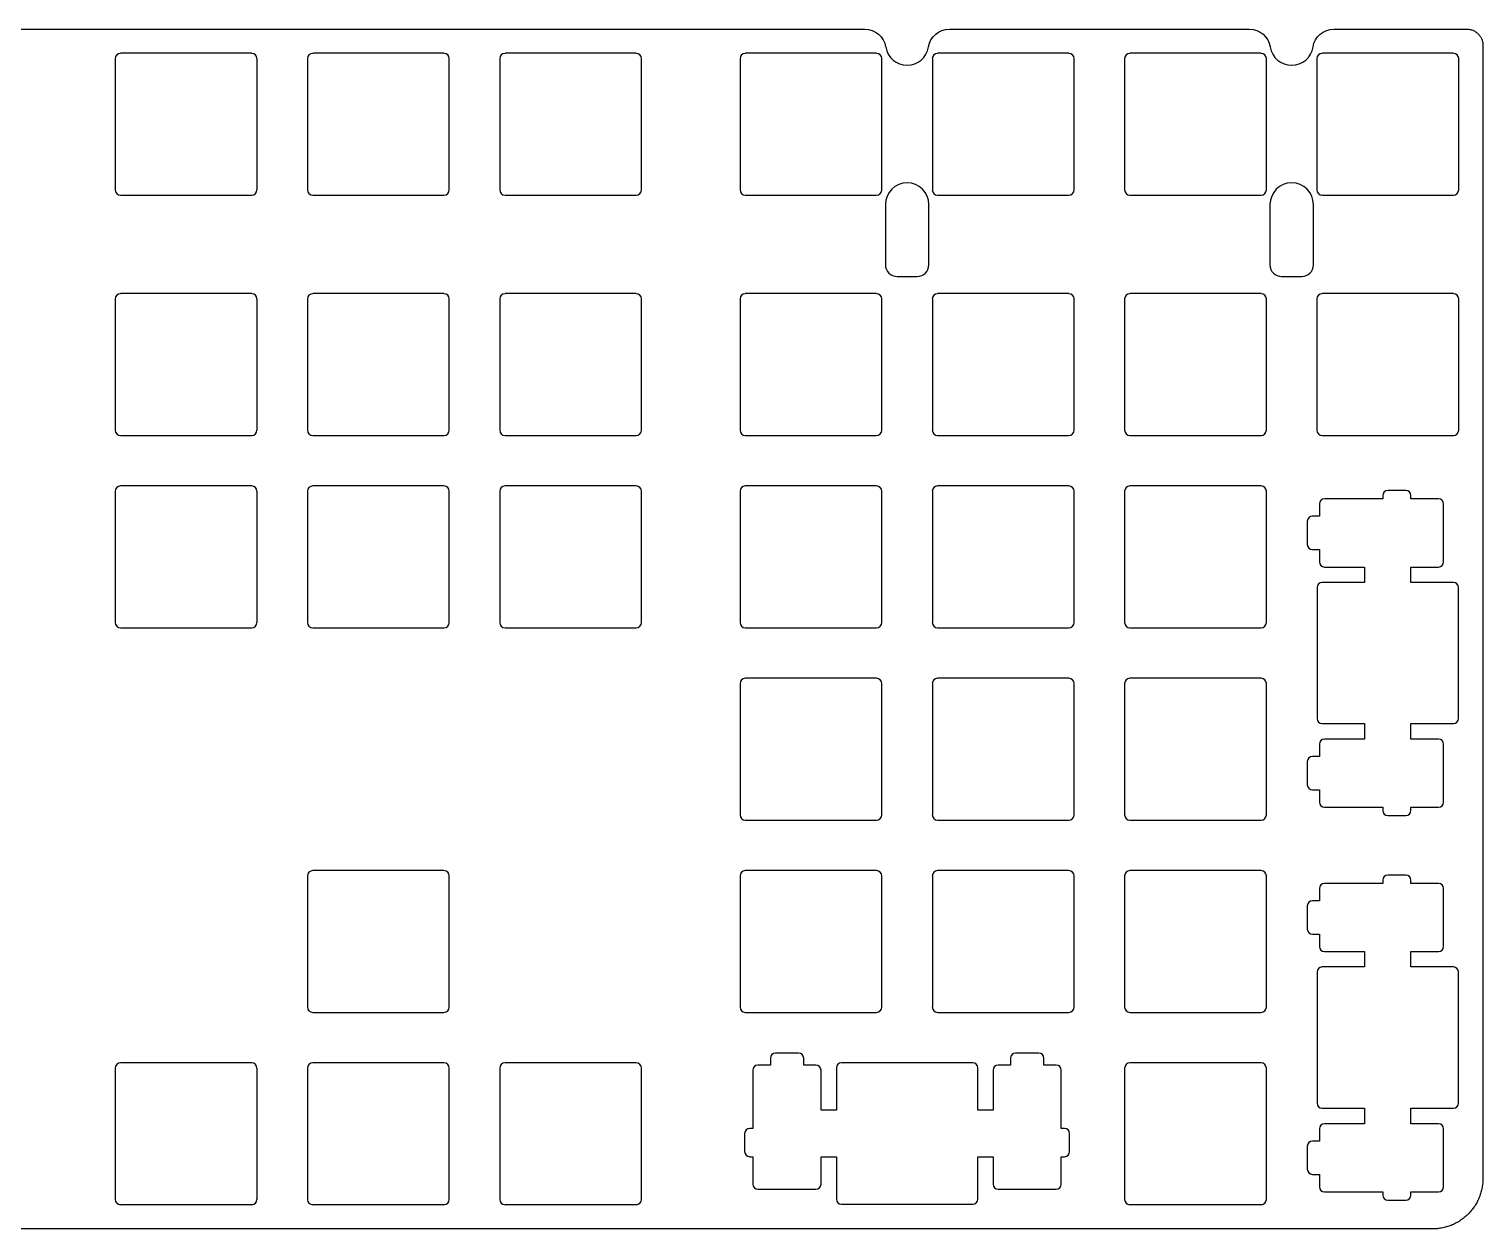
# Model space of a CAD drawing. Header units: millimetres. Extents: x 4 to 433, y 4 to 123.
# Drawn here: x 288.7 to 432.8, y 4 to 122.9 of the extents above; entities that cross this region are included whole.
import ezdxf

# ---------------------------------------------------------------- set-up
doc = ezdxf.new("R2010")
doc.units = ezdxf.units.MM
doc.layers.add('默认', color=7, linetype='Continuous', true_color=0x000000)

msp = doc.modelspace()

# ---------------------------------------------------------------- linework, layer by layer
at = {"layer": '默认', "color": 96, "true_color": 0x007f00}
for p, q in [((5.94, 122.86, 4.1), (371.52, 122.86, 4.1)), ((379.91, 122.86, 4.1), (409.62, 122.86, 4.1)), ((418.01, 122.86, 4.1), (431.17, 122.86, 4.1)), ((432.77, 121.26, 4.1), (432.77, 9, 4.1)), ((297.26, 119.93, 4.1), (297.26, 106.93, 4.1)), ((310.78, 120.46, 4.1), (297.78, 120.46, 4.1)), ((311.31, 106.93, 4.1), (311.31, 119.93, 4.1)), ((316.31, 119.93, 4.1), (316.31, 106.93, 4.1)), ((329.83, 120.46, 4.1), (316.83, 120.46, 4.1)), ((330.36, 106.93, 4.1), (330.36, 119.93, 4.1)), ((335.36, 119.93, 4.1), (335.36, 106.93, 4.1)), ((348.88, 120.46, 4.1), (335.88, 120.46, 4.1)), ((349.41, 106.93, 4.1), (349.41, 119.93, 4.1)), ((359.17, 119.93, 4.1), (359.17, 106.93, 4.1)), ((372.69, 120.46, 4.1), (359.69, 120.46, 4.1)), ((373.22, 106.93, 4.1), (373.22, 119.93, 4.1)), ((378.22, 119.93, 4.1), (378.22, 106.93, 4.1)), ((391.74, 120.46, 4.1), (378.74, 120.46, 4.1)), ((392.27, 106.93, 4.1), (392.27, 119.93, 4.1)), ((397.27, 119.93, 4.1), (397.27, 106.93, 4.1)), ((410.79, 120.46, 4.1), (397.79, 120.46, 4.1)), ((411.32, 106.93, 4.1), (411.32, 119.93, 4.1)), ((416.32, 119.93, 4.1), (416.32, 106.93, 4.1)), ((429.84, 120.46, 4.1), (416.84, 120.46, 4.1)), ((430.37, 106.93, 4.1), (430.37, 119.93, 4.1)), ((297.78, 106.41, 4.1), (310.78, 106.41, 4.1)), ((316.83, 106.41, 4.1), (329.83, 106.41, 4.1)), ((335.88, 106.41, 4.1), (348.88, 106.41, 4.1)), ((359.69, 106.41, 4.1), (372.69, 106.41, 4.1)), ((378.74, 106.41, 4.1), (391.74, 106.41, 4.1)), ((397.79, 106.41, 4.1), (410.79, 106.41, 4.1)), ((416.84, 106.41, 4.1), (429.84, 106.41, 4.1)), ((374.72, 98.35, 4.1), (376.72, 98.35, 4.1)), ((412.82, 98.35, 4.1), (414.82, 98.35, 4.1)), ((310.78, 96.65, 4.1), (297.78, 96.65, 4.1)), ((329.83, 96.65, 4.1), (316.83, 96.65, 4.1)), ((348.88, 96.65, 4.1), (335.88, 96.65, 4.1)), ((372.69, 96.65, 4.1), (359.69, 96.65, 4.1)), ((391.74, 96.65, 4.1), (378.74, 96.65, 4.1)), ((410.79, 96.65, 4.1), (397.79, 96.65, 4.1)), ((429.84, 96.65, 4.1), (416.84, 96.65, 4.1)), ((297.26, 96.12, 4.1), (297.26, 83.12, 4.1)), ((311.31, 83.12, 4.1), (311.31, 96.12, 4.1)), ((316.31, 96.12, 4.1), (316.31, 83.12, 4.1)), ((330.36, 83.12, 4.1), (330.36, 96.12, 4.1)), ((335.36, 96.12, 4.1), (335.36, 83.12, 4.1)), ((349.41, 83.12, 4.1), (349.41, 96.12, 4.1)), ((359.17, 96.12, 4.1), (359.17, 83.12, 4.1)), ((373.22, 83.12, 4.1), (373.22, 96.12, 4.1)), ((378.22, 96.12, 4.1), (378.22, 83.12, 4.1)), ((392.27, 83.12, 4.1), (392.27, 96.12, 4.1)), ((397.27, 96.12, 4.1), (397.27, 83.12, 4.1)), ((411.32, 83.12, 4.1), (411.32, 96.12, 4.1)), ((416.32, 96.12, 4.1), (416.32, 83.12, 4.1)), ((430.37, 83.12, 4.1), (430.37, 96.12, 4.1)), ((297.78, 82.6, 4.1), (310.78, 82.6, 4.1)), ((316.83, 82.6, 4.1), (329.83, 82.6, 4.1)), ((335.88, 82.6, 4.1), (348.88, 82.6, 4.1)), ((359.69, 82.6, 4.1), (372.69, 82.6, 4.1)), ((378.74, 82.6, 4.1), (391.74, 82.6, 4.1)), ((397.79, 82.6, 4.1), (410.79, 82.6, 4.1)), ((416.84, 82.6, 4.1), (429.84, 82.6, 4.1)), ((297.26, 77.07, 4.1), (297.26, 64.07, 4.1)), ((310.78, 77.6, 4.1), (297.78, 77.6, 4.1)), ((311.31, 64.07, 4.1), (311.31, 77.07, 4.1)), ((316.31, 77.07, 4.1), (316.31, 64.07, 4.1)), ((329.83, 77.6, 4.1), (316.83, 77.6, 4.1)), ((330.36, 64.07, 4.1), (330.36, 77.07, 4.1)), ((335.36, 77.07, 4.1), (335.36, 64.07, 4.1)), ((348.88, 77.6, 4.1), (335.88, 77.6, 4.1)), ((349.41, 64.07, 4.1), (349.41, 77.07, 4.1)), ((359.17, 77.07, 4.1), (359.17, 64.07, 4.1)), ((372.69, 77.6, 4.1), (359.69, 77.6, 4.1)), ((373.22, 64.07, 4.1), (373.22, 77.07, 4.1)), ((378.22, 77.07, 4.1), (378.22, 64.07, 4.1)), ((391.74, 77.6, 4.1), (378.74, 77.6, 4.1)), ((392.27, 64.07, 4.1), (392.27, 77.07, 4.1)), ((397.27, 77.07, 4.1), (397.27, 64.07, 4.1)), ((410.79, 77.6, 4.1), (397.79, 77.6, 4.1)), ((411.32, 64.07, 4.1), (411.32, 77.07, 4.1)), ((297.78, 63.55, 4.1), (310.78, 63.55, 4.1)), ((316.83, 63.55, 4.1), (329.83, 63.55, 4.1)), ((335.88, 63.55, 4.1), (348.88, 63.55, 4.1)), ((359.69, 63.55, 4.1), (372.69, 63.55, 4.1)), ((378.74, 63.55, 4.1), (391.74, 63.55, 4.1)), ((397.79, 63.55, 4.1), (410.79, 63.55, 4.1)), ((359.17, 58.02, 4.1), (359.17, 45.02, 4.1)), ((372.69, 58.55, 4.1), (359.69, 58.55, 4.1)), ((373.22, 45.02, 4.1), (373.22, 58.02, 4.1)), ((378.22, 58.02, 4.1), (378.22, 45.02, 4.1)), ((391.74, 58.55, 4.1), (378.74, 58.55, 4.1)), ((392.27, 45.02, 4.1), (392.27, 58.02, 4.1)), ((397.27, 58.02, 4.1), (397.27, 45.02, 4.1)), ((410.79, 58.55, 4.1), (397.79, 58.55, 4.1)), ((411.32, 45.02, 4.1), (411.32, 58.02, 4.1)), ((359.69, 44.5, 4.1), (372.69, 44.5, 4.1)), ((378.74, 44.5, 4.1), (391.74, 44.5, 4.1)), ((397.79, 44.5, 4.1), (410.79, 44.5, 4.1)), ((316.31, 38.97, 4.1), (316.31, 25.97, 4.1)), ((329.83, 39.5, 4.1), (316.83, 39.5, 4.1)), ((330.36, 25.97, 4.1), (330.36, 38.97, 4.1)), ((359.17, 38.97, 4.1), (359.17, 25.97, 4.1)), ((372.69, 39.5, 4.1), (359.69, 39.5, 4.1)), ((373.22, 25.97, 4.1), (373.22, 38.97, 4.1)), ((378.22, 38.97, 4.1), (378.22, 25.97, 4.1)), ((391.74, 39.5, 4.1), (378.74, 39.5, 4.1)), ((392.27, 25.97, 4.1), (392.27, 38.97, 4.1)), ((397.27, 38.97, 4.1), (397.27, 25.97, 4.1)), ((410.79, 39.5, 4.1), (397.79, 39.5, 4.1)), ((411.32, 25.97, 4.1), (411.32, 38.97, 4.1)), ((316.83, 25.45, 4.1), (329.83, 25.45, 4.1)), ((359.69, 25.45, 4.1), (372.69, 25.45, 4.1)), ((378.74, 25.45, 4.1), (391.74, 25.45, 4.1)), ((397.79, 25.45, 4.1), (410.79, 25.45, 4.1)), ((310.78, 20.45, 4.1), (297.78, 20.45, 4.1)), ((329.83, 20.45, 4.1), (316.83, 20.45, 4.1)), ((348.88, 20.45, 4.1), (335.88, 20.45, 4.1)), ((410.79, 20.45, 4.1), (397.79, 20.45, 4.1)), ((297.26, 19.92, 4.1), (297.26, 6.92, 4.1)), ((311.31, 6.92, 4.1), (311.31, 19.92, 4.1)), ((316.31, 19.92, 4.1), (316.31, 6.92, 4.1)), ((330.36, 6.92, 4.1), (330.36, 19.92, 4.1)), ((335.36, 19.92, 4.1), (335.36, 6.92, 4.1)), ((349.41, 6.92, 4.1), (349.41, 19.92, 4.1)), ((397.27, 19.92, 4.1), (397.27, 6.92, 4.1)), ((411.32, 6.92, 4.1), (411.32, 19.92, 4.1)), ((297.78, 6.4, 4.1), (310.78, 6.4, 4.1)), ((316.83, 6.4, 4.1), (329.83, 6.4, 4.1)), ((335.88, 6.4, 4.1), (348.88, 6.4, 4.1)), ((397.79, 6.4, 4.1), (410.79, 6.4, 4.1))]:
    msp.add_line(p, q, dxfattribs=at)
for points in [[(373.57, 105.48), (373.57, 99.5)], [(377.87, 99.5), (377.87, 105.48)], [(411.67, 105.48), (411.67, 99.5)], [(415.97, 99.5), (415.97, 105.48)], [(422.84, 76.65), (422.84, 76.32), (417.07, 76.32)], [(428.37, 76.32), (425.64, 76.32), (425.64, 76.65)], [(416.57, 75.82), (416.57, 74.6), (415.87, 74.6)], [(415.87, 71.3), (416.57, 71.3), (416.57, 70.07)], [(417.07, 69.57), (421.04, 69.57), (421.04, 68.05), (416.84, 68.05)], [(429.84, 68.05), (425.64, 68.05), (425.64, 69.57), (428.37, 69.57)], [(430.34, 54.55), (430.34, 67.55)], [(416.84, 54.05), (421.04, 54.05), (421.04, 52.52), (417.07, 52.52)], [(428.37, 52.52), (425.64, 52.52), (425.64, 54.05), (429.84, 54.05)], [(416.57, 52.02), (416.57, 50.8), (415.87, 50.8)], [(415.87, 47.5), (416.57, 47.5), (416.57, 46.27)], [(417.07, 45.77), (422.84, 45.77), (422.84, 45.45)], [(425.64, 45.45), (425.64, 45.77), (428.37, 45.77)], [(416.57, 37.72), (416.57, 36.5), (415.87, 36.5)], [(422.84, 38.55), (422.84, 38.22), (417.07, 38.22)], [(428.37, 38.22), (425.64, 38.22), (425.64, 38.55)], [(415.87, 33.2), (416.57, 33.2), (416.57, 31.97)], [(417.07, 31.47), (421.04, 31.47), (421.04, 29.95), (416.84, 29.95)], [(429.84, 29.95), (425.64, 29.95), (425.64, 31.47), (428.37, 31.47)], [(430.34, 16.45), (430.34, 29.45)], [(362.17, 20.92), (362.17, 20.22), (360.94, 20.22)], [(366.69, 20.22), (365.47, 20.22), (365.47, 20.92)], [(385.97, 20.92), (385.97, 20.22), (384.74, 20.22)], [(390.49, 20.22), (389.27, 20.22), (389.27, 20.92)], [(360.44, 19.72), (360.44, 13.95), (360.12, 13.95)], [(368.72, 19.95), (368.72, 15.75), (367.19, 15.75), (367.19, 19.72)], [(384.24, 19.72), (384.24, 15.75), (382.72, 15.75), (382.72, 19.95)], [(391.32, 13.95), (390.99, 13.95), (390.99, 19.72)], [(416.84, 15.95), (421.04, 15.95), (421.04, 14.42), (417.07, 14.42)], [(428.37, 14.42), (425.64, 14.42), (425.64, 15.95), (429.84, 15.95)], [(416.57, 13.92), (416.57, 12.7), (415.87, 12.7)], [(360.12, 11.15), (360.44, 11.15), (360.44, 8.42)], [(367.19, 8.42), (367.19, 11.15), (368.72, 11.15), (368.72, 6.95)], [(382.72, 6.95), (382.72, 11.15), (384.24, 11.15), (384.24, 8.42)], [(390.99, 8.42), (390.99, 11.15), (391.32, 11.15)], [(415.87, 9.4), (416.57, 9.4), (416.57, 8.17)], [(417.07, 7.67), (422.84, 7.67), (422.84, 7.35)], [(425.64, 7.35), (425.64, 7.67), (428.37, 7.67)], [(369.22, 6.45), (382.22, 6.45)], [(427.77, 4), (9.34, 4)]]:
    msp.add_lwpolyline(points, dxfattribs=at)
at = {"layer": '默认', "color": 96, "true_color": 0x007f00, "extrusion": (0, 0, -1)}
for centre, start, end in [((-371.52, 120.76, -4.1), 90, 170.8614), ((-379.91, 120.76, -4.1), 9.1386, 90), ((-409.62, 120.76, -4.1), 90, 170.8614), ((-418.01, 120.76, -4.1), 9.1386, 90)]:
    msp.add_arc(centre, 2.1, start, end, dxfattribs=at)
at = {"layer": '默认', "color": 96, "true_color": 0x007f00}
for centre, radius, start, end in [((375.72, 121.43, 4.1), 2.15, 189.1386, 350.8614), ((413.82, 121.43, 4.1), 2.15, 189.1386, 350.8614), ((297.78, 119.93, 4.1), 0.525, 90, 180), ((310.78, 119.93, 4.1), 0.525, 0, 90), ((316.83, 119.93, 4.1), 0.525, 90, 180), ((329.83, 119.93, 4.1), 0.525, 0, 90), ((335.88, 119.93, 4.1), 0.525, 90, 180), ((348.88, 119.93, 4.1), 0.525, 0, 90), ((359.69, 119.93, 4.1), 0.525, 90, 180), ((372.69, 119.93, 4.1), 0.525, 0, 90), ((378.74, 119.93, 4.1), 0.525, 90, 180), ((391.74, 119.93, 4.1), 0.525, 0, 90), ((397.79, 119.93, 4.1), 0.525, 90, 180), ((410.79, 119.93, 4.1), 0.525, 0, 90), ((416.84, 119.93, 4.1), 0.525, 90, 180), ((429.84, 119.93, 4.1), 0.525, 0, 90), ((297.78, 106.93, 4.1), 0.525, 180, 270), ((310.78, 106.93, 4.1), 0.525, 270, 360), ((316.83, 106.93, 4.1), 0.525, 180, 270), ((329.83, 106.93, 4.1), 0.525, 270, 360), ((335.88, 106.93, 4.1), 0.525, 180, 270), ((348.88, 106.93, 4.1), 0.525, 270, 360), ((359.69, 106.93, 4.1), 0.525, 180, 270), ((372.69, 106.93, 4.1), 0.525, 270, 360), ((375.72, 105.48, 4.1), 2.15, 360, 180), ((378.74, 106.93, 4.1), 0.525, 180, 270), ((391.74, 106.93, 4.1), 0.525, 270, 360), ((397.79, 106.93, 4.1), 0.525, 180, 270), ((410.79, 106.93, 4.1), 0.525, 270, 360), ((413.82, 105.48, 4.1), 2.15, 360, 180), ((416.84, 106.93, 4.1), 0.525, 180, 270), ((429.84, 106.93, 4.1), 0.525, 270, 360), ((374.72, 99.5, 4.1), 1.15, 180, 270), ((376.72, 99.5, 4.1), 1.15, 270, 0), ((412.82, 99.5, 4.1), 1.15, 180, 270), ((414.82, 99.5, 4.1), 1.15, 270, 0), ((297.78, 96.12, 4.1), 0.525, 90, 180), ((310.78, 96.12, 4.1), 0.525, 0, 90), ((316.83, 96.12, 4.1), 0.525, 90, 180), ((329.83, 96.12, 4.1), 0.525, 0, 90), ((335.88, 96.12, 4.1), 0.525, 90, 180), ((348.88, 96.12, 4.1), 0.525, 0, 90), ((359.69, 96.12, 4.1), 0.525, 90, 180), ((372.69, 96.12, 4.1), 0.525, 0, 90), ((378.74, 96.12, 4.1), 0.525, 90, 180), ((391.74, 96.12, 4.1), 0.525, 0, 90), ((397.79, 96.12, 4.1), 0.525, 90, 180), ((410.79, 96.12, 4.1), 0.525, 0, 90), ((416.84, 96.12, 4.1), 0.525, 90, 180), ((429.84, 96.12, 4.1), 0.525, 0, 90), ((297.78, 83.12, 4.1), 0.525, 180, 270), ((310.78, 83.12, 4.1), 0.525, 270, 360), ((316.83, 83.12, 4.1), 0.525, 180, 270), ((329.83, 83.12, 4.1), 0.525, 270, 360), ((335.88, 83.12, 4.1), 0.525, 180, 270), ((348.88, 83.12, 4.1), 0.525, 270, 360), ((359.69, 83.12, 4.1), 0.525, 180, 270), ((372.69, 83.12, 4.1), 0.525, 270, 360), ((378.74, 83.12, 4.1), 0.525, 180, 270), ((391.74, 83.12, 4.1), 0.525, 270, 360), ((397.79, 83.12, 4.1), 0.525, 180, 270), ((410.79, 83.12, 4.1), 0.525, 270, 360), ((416.84, 83.12, 4.1), 0.525, 180, 270), ((429.84, 83.12, 4.1), 0.525, 270, 360), ((297.78, 77.07, 4.1), 0.525, 90, 180), ((310.78, 77.07, 4.1), 0.525, 0, 90), ((316.83, 77.07, 4.1), 0.525, 90, 180), ((329.83, 77.07, 4.1), 0.525, 0, 90), ((335.88, 77.07, 4.1), 0.525, 90, 180), ((348.88, 77.07, 4.1), 0.525, 0, 90), ((359.69, 77.07, 4.1), 0.525, 90, 180), ((372.69, 77.07, 4.1), 0.525, 0, 90), ((378.74, 77.07, 4.1), 0.525, 90, 180), ((391.74, 77.07, 4.1), 0.525, 0, 90), ((397.79, 77.07, 4.1), 0.525, 90, 180), ((410.79, 77.07, 4.1), 0.525, 0, 90), ((423.34, 76.65, 4.1), 0.5, 90, 180), ((425.14, 76.65, 4.1), 0.5, 360, 90), ((417.07, 75.82, 4.1), 0.5, 90, 180), ((428.37, 75.82, 4.1), 0.5, 360, 90), ((415.87, 74.1, 4.1), 0.5, 90, 180), ((415.87, 71.8, 4.1), 0.5, 180, 270), ((417.07, 70.07, 4.1), 0.5, 180, 270), ((428.37, 70.07, 4.1), 0.5, 270, 360), ((416.84, 67.55, 4.1), 0.5, 90, 180), ((429.84, 67.55, 4.1), 0.5, 360, 90), ((297.78, 64.07, 4.1), 0.525, 180, 270), ((310.78, 64.07, 4.1), 0.525, 270, 360), ((316.83, 64.07, 4.1), 0.525, 180, 270), ((329.83, 64.07, 4.1), 0.525, 270, 360), ((335.88, 64.07, 4.1), 0.525, 180, 270), ((348.88, 64.07, 4.1), 0.525, 270, 360), ((359.69, 64.07, 4.1), 0.525, 180, 270), ((372.69, 64.07, 4.1), 0.525, 270, 360), ((378.74, 64.07, 4.1), 0.525, 180, 270), ((391.74, 64.07, 4.1), 0.525, 270, 360), ((397.79, 64.07, 4.1), 0.525, 180, 270), ((410.79, 64.07, 4.1), 0.525, 270, 360), ((359.69, 58.02, 4.1), 0.525, 90, 180), ((372.69, 58.02, 4.1), 0.525, 0, 90), ((378.74, 58.02, 4.1), 0.525, 90, 180), ((391.74, 58.02, 4.1), 0.525, 0, 90), ((397.79, 58.02, 4.1), 0.525, 90, 180), ((410.79, 58.02, 4.1), 0.525, 0, 90), ((416.84, 54.55, 4.1), 0.5, 180, 270), ((429.84, 54.55, 4.1), 0.5, 270, 360), ((417.07, 52.02, 4.1), 0.5, 90, 180), ((428.37, 52.02, 4.1), 0.5, 360, 90), ((415.87, 50.3, 4.1), 0.5, 90, 180), ((415.87, 48, 4.1), 0.5, 180, 270), ((417.07, 46.27, 4.1), 0.5, 180, 270), ((428.37, 46.27, 4.1), 0.5, 270, 360), ((359.69, 45.02, 4.1), 0.525, 180, 270), ((372.69, 45.02, 4.1), 0.525, 270, 360), ((378.74, 45.02, 4.1), 0.525, 180, 270), ((391.74, 45.02, 4.1), 0.525, 270, 360), ((397.79, 45.02, 4.1), 0.525, 180, 270), ((410.79, 45.02, 4.1), 0.525, 270, 360), ((423.34, 45.45, 4.1), 0.5, 180, 270), ((425.14, 45.45, 4.1), 0.5, 270, 360), ((316.83, 38.97, 4.1), 0.525, 90, 180), ((329.83, 38.97, 4.1), 0.525, 0, 90), ((359.69, 38.97, 4.1), 0.525, 90, 180), ((372.69, 38.97, 4.1), 0.525, 0, 90), ((378.74, 38.97, 4.1), 0.525, 90, 180), ((391.74, 38.97, 4.1), 0.525, 0, 90), ((397.79, 38.97, 4.1), 0.525, 90, 180), ((410.79, 38.97, 4.1), 0.525, 0, 90), ((423.34, 38.55, 4.1), 0.5, 90, 180), ((425.14, 38.55, 4.1), 0.5, 360, 90), ((417.07, 37.72, 4.1), 0.5, 90, 180), ((428.37, 37.72, 4.1), 0.5, 360, 90), ((415.87, 36, 4.1), 0.5, 90, 180), ((415.87, 33.7, 4.1), 0.5, 180, 270), ((417.07, 31.97, 4.1), 0.5, 180, 270), ((428.37, 31.97, 4.1), 0.5, 270, 360), ((416.84, 29.45, 4.1), 0.5, 90, 180), ((429.84, 29.45, 4.1), 0.5, 360, 90), ((316.83, 25.97, 4.1), 0.525, 180, 270), ((329.83, 25.97, 4.1), 0.525, 270, 360), ((359.69, 25.97, 4.1), 0.525, 180, 270), ((372.69, 25.97, 4.1), 0.525, 270, 360), ((378.74, 25.97, 4.1), 0.525, 180, 270), ((391.74, 25.97, 4.1), 0.525, 270, 360), ((397.79, 25.97, 4.1), 0.525, 180, 270), ((410.79, 25.97, 4.1), 0.525, 270, 360), ((297.78, 19.92, 4.1), 0.525, 90, 180), ((310.78, 19.92, 4.1), 0.525, 0, 90), ((316.83, 19.92, 4.1), 0.525, 90, 180), ((329.83, 19.92, 4.1), 0.525, 0, 90), ((335.88, 19.92, 4.1), 0.525, 90, 180), ((348.88, 19.92, 4.1), 0.525, 0, 90), ((360.94, 19.72, 4.1), 0.5, 90, 180), ((362.67, 20.92, 4.1), 0.5, 90, 180), ((364.97, 20.92, 4.1), 0.5, 0, 90), ((366.69, 19.72, 4.1), 0.5, 360, 90), ((369.22, 19.95, 4.1), 0.5, 90, 180), ((382.22, 19.95, 4.1), 0.5, 360, 90), ((384.74, 19.72, 4.1), 0.5, 90, 180), ((386.47, 20.92, 4.1), 0.5, 90, 180), ((388.77, 20.92, 4.1), 0.5, 360, 90), ((390.49, 19.72, 4.1), 0.5, 360, 90), ((397.79, 19.92, 4.1), 0.525, 90, 180), ((410.79, 19.92, 4.1), 0.525, 0, 90), ((416.84, 16.45, 4.1), 0.5, 180, 270), ((429.84, 16.45, 4.1), 0.5, 270, 360), ((417.07, 13.92, 4.1), 0.5, 90, 180), ((428.37, 13.92, 4.1), 0.5, 360, 90), ((360.12, 13.45, 4.1), 0.5, 90, 180), ((391.32, 13.45, 4.1), 0.5, 360, 90), ((360.12, 11.65, 4.1), 0.5, 180, 270), ((391.32, 11.65, 4.1), 0.5, 270, 0), ((415.87, 12.2, 4.1), 0.5, 90, 180), ((415.87, 9.9, 4.1), 0.5, 180, 270), ((360.94, 8.42, 4.1), 0.5, 180, 270), ((366.69, 8.42, 4.1), 0.5, 270, 0), ((384.74, 8.42, 4.1), 0.5, 180, 270), ((390.49, 8.42, 4.1), 0.5, 270, 0), ((417.07, 8.17, 4.1), 0.5, 180, 270), ((423.34, 7.35, 4.1), 0.5, 180, 270), ((425.14, 7.35, 4.1), 0.5, 270, 360), ((428.37, 8.17, 4.1), 0.5, 270, 360), ((297.78, 6.92, 4.1), 0.525, 180, 270), ((310.78, 6.92, 4.1), 0.525, 270, 360), ((316.83, 6.92, 4.1), 0.525, 180, 270), ((329.83, 6.92, 4.1), 0.525, 270, 360), ((335.88, 6.92, 4.1), 0.525, 180, 270), ((348.88, 6.92, 4.1), 0.525, 270, 360), ((369.22, 6.95, 4.1), 0.5, 180, 270), ((382.22, 6.95, 4.1), 0.5, 270, 0), ((397.79, 6.92, 4.1), 0.525, 180, 270), ((410.79, 6.92, 4.1), 0.525, 270, 360)]:
    msp.add_arc(centre, radius, start, end, dxfattribs=at)
for points, weights in [([(431.17, 122.86, 4.1), (432.77, 122.86, 4.1), (432.77, 121.26, 4.1)], [1, 0.707106781186, 1]), ([(432.77, 9, 4.1), (432.77, 4, 4.1), (427.77, 4, 4.1)], [1, 0.707106781187, 1])]:
    msp.add_rational_spline(points, weights, degree=2, dxfattribs=at)
for points in [[(425.14, 77.15, 4.1), (424.24, 77.15, 4.1), (423.34, 77.15, 4.1)], [(428.87, 70.07, 4.1), (428.87, 72.95, 4.1), (428.87, 75.82, 4.1)], [(415.37, 74.1, 4.1), (415.37, 72.95, 4.1), (415.37, 71.8, 4.1)], [(416.34, 67.55, 4.1), (416.34, 61.05, 4.1), (416.34, 54.55, 4.1)], [(428.87, 46.27, 4.1), (428.87, 49.15, 4.1), (428.87, 52.02, 4.1)], [(415.37, 50.3, 4.1), (415.37, 49.15, 4.1), (415.37, 48, 4.1)], [(423.34, 44.95, 4.1), (424.24, 44.95, 4.1), (425.14, 44.95, 4.1)], [(425.14, 39.05, 4.1), (424.24, 39.05, 4.1), (423.34, 39.05, 4.1)], [(428.87, 31.97, 4.1), (428.87, 34.85, 4.1), (428.87, 37.72, 4.1)], [(415.37, 36, 4.1), (415.37, 34.85, 4.1), (415.37, 33.7, 4.1)], [(416.34, 29.45, 4.1), (416.34, 22.95, 4.1), (416.34, 16.45, 4.1)], [(364.97, 21.42, 4.1), (363.82, 21.42, 4.1), (362.67, 21.42, 4.1)], [(382.22, 20.45, 4.1), (375.72, 20.45, 4.1), (369.22, 20.45, 4.1)], [(388.77, 21.42, 4.1), (387.62, 21.42, 4.1), (386.47, 21.42, 4.1)], [(359.62, 13.45, 4.1), (359.62, 12.55, 4.1), (359.62, 11.65, 4.1)], [(391.82, 11.65, 4.1), (391.82, 12.55, 4.1), (391.82, 13.45, 4.1)], [(428.87, 8.17, 4.1), (428.87, 11.05, 4.1), (428.87, 13.92, 4.1)], [(415.37, 12.2, 4.1), (415.37, 11.05, 4.1), (415.37, 9.9, 4.1)], [(360.94, 7.92, 4.1), (363.82, 7.92, 4.1), (366.69, 7.92, 4.1)], [(384.74, 7.92, 4.1), (387.62, 7.92, 4.1), (390.49, 7.92, 4.1)], [(423.34, 6.85, 4.1), (424.24, 6.85, 4.1), (425.14, 6.85, 4.1)]]:
    msp.add_open_spline(points, degree=2, dxfattribs=at)

doc.saveas('drawing.dxf')
